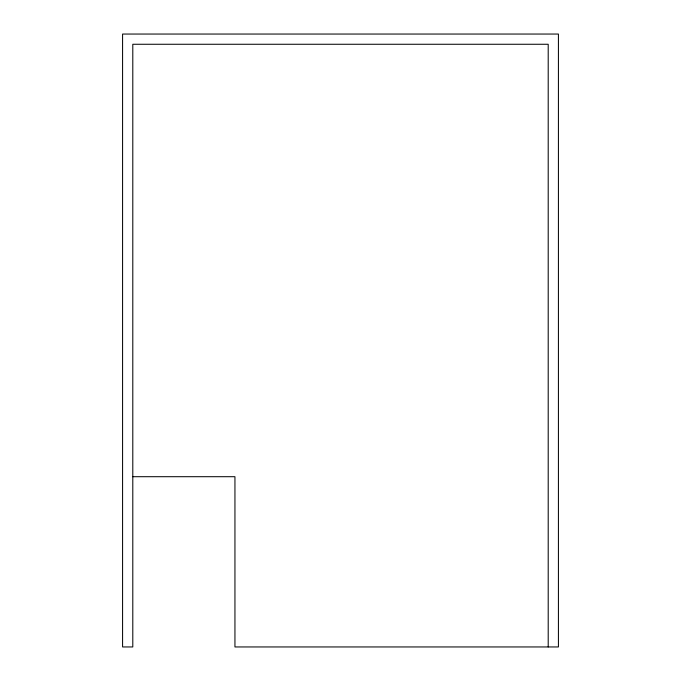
<?xml version="1.0" encoding="UTF-8"?>
<svg xmlns="http://www.w3.org/2000/svg" width="681" height="681" viewBox="0 0 681 681"><rect width="100%" height="100%" fill="white"/><g stroke="black" fill="none" stroke-linecap="round" stroke-linejoin="round"><path stroke-width="1.02" d="M132.795 476.7L234.945 476.7L234.945 646.95L558.42 646.95L558.42 34.05L122.58 34.05L122.58 646.95L132.795 646.95L132.795 44.265L548.205 44.265L548.205 646.95"/></g></svg>
